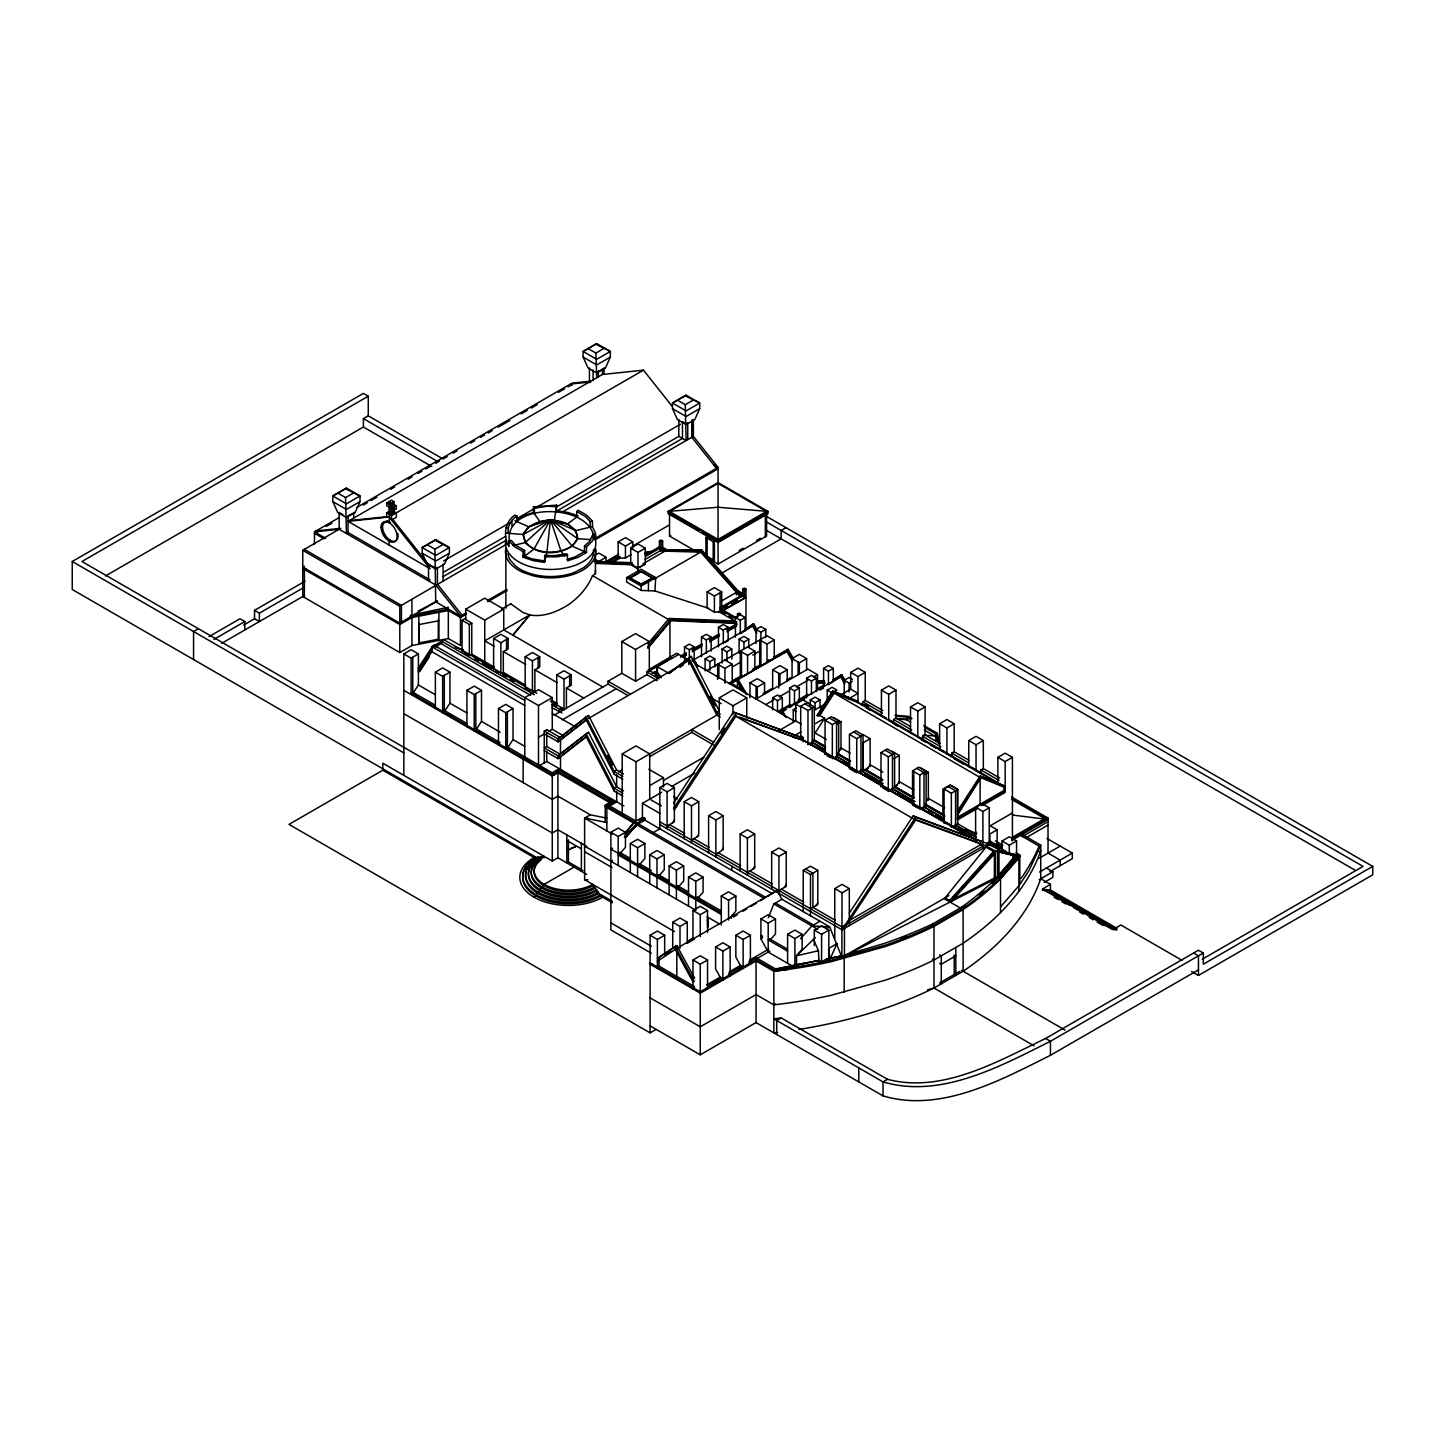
<?xml version="1.0" encoding="UTF-8"?>
<svg xmlns="http://www.w3.org/2000/svg" width="1445" height="1445" viewBox="0 0 1445 1445"><rect width="100%" height="100%" fill="white"/><g stroke="black" fill="none" stroke-linecap="round" stroke-linejoin="round"><path stroke-width="1.5" d="M524.643 556.09L524.643 550.491L515.359 545.036L511.223 540.358L508.893 540.918L508.893 546.517C503.041 536.456 504.72 521.898 514.872 515.07L516.858 515.955L516.858 521.555M505.894 539.924A45.174 26.082 0 0 0 550.599 569.456A45.174 26.082 0 0 0 595.466 540.015L595.466 533.223L592.432 526.63L592.432 521.031L586.562 515.124L578.235 510.302L576.699 511.458L576.699 517.057L567.415 524.029L550.473 519.658L540.123 521.808L528.707 526.811L523.253 534.469C526.143 557.914 568.626 558.222 577.693 538.497C574.857 515.016 532.302 514.691 523.253 534.415L525.203 542.634C537.594 554.627 557.842 554.573 572.184 546.138L577.621 538.66L575.905 530.568L567.415 524.029L550.473 519.658L528.707 526.811L514.872 520.67M510.789 603.847L523.108 612.572L529.809 614.829L512.704 635.312L529.809 614.938C543.176 617.448 556.65 611.957 567.885 605.076A57.457 44.867 -32.2 0 0 592.378 575.959L595.448 573.539L595.466 570.378M700.355 898.88L700.265 900.235L700.265 898.826M508.369 533.331C506.87 526.233 511.367 519.893 516.858 515.955M592.956 534.235L589.415 541.604L584.484 546.011L584.484 551.611L575.02 556.957L566.928 559.36L567.885 560.696L578.108 557.3L586.471 552.496L586.471 546.896L592.378 540.99L595.448 534.415L592.956 534.235L592.956 537.973M798.868 1029.454A352.706 203.637 0 0 0 933.994 988.037L963.111 971.239A352.688 203.637 0 0 0 1040.743 878.777L1040.743 845.162L1039.136 846.102L1019.718 834.885L1022.157 834.415L1040.743 845.162L1029.183 870.233L1019.827 884.448L1019.827 855.025L1016.576 855.025L994.991 879.373A400.265 231.092 0 0 1 961.485 907.261L932.368 924.077A400.084 230.983 0 0 1 884.177 943.459L842.038 955.958L841.893 957.276L829.665 926.841L781.908 899.278L777.085 890.445L675.194 949.293L692.986 981.877L694.593 980.938M637.371 568.535L631.917 565.392L630.706 562.665L630.706 548.179L637.986 543.988L645.265 548.179L645.265 564.309L637.444 568.246M524.643 550.491L523.108 551.647L523.108 557.246L533.313 560.66L544.476 562.394L544.801 555.386L554.103 555.657L566.928 553.742L567.885 560.696M556.307 512.162L556.632 505.118L533.44 506.87L533.44 512.469L540.123 521.808L546.192 521.374M544.476 562.394L546.914 552.171L550.473 519.658L575.905 530.568L592.432 526.63M554.32 520.796L556.632 505.118M707.689 928.142L707.4 919.399M655.271 675.646L656.753 671.564L661.395 677.633M768.307 917.719L773.816 903.956L781.908 899.278M355.127 512.469L360.022 501.578L360.022 495.978L346.421 488.121L332.82 495.978L332.82 501.578L337.715 512.469L346.421 517.491L355.127 512.469L348.046 515.739L348.046 532.537L430.122 579.933L428.515 580.872L428.515 564.056L435.794 568.264L437.401 567.325L437.401 584.141L462.075 615.191M449.395 553.164L444.5 564.056L435.794 569.095L427.088 564.056L422.193 553.164L422.193 547.565L435.794 539.707L449.395 547.565L449.395 553.164L435.794 561.021L422.193 553.164M605.437 367.951L610.35 357.06L610.35 351.46L596.731 343.603L583.13 351.46L583.13 357.06L588.025 367.951L596.731 372.973L605.437 367.951L596.731 372.16M699.705 408.646L694.81 419.538L686.104 424.577L677.398 419.538L672.503 408.646L672.503 403.047L686.104 395.189L699.705 403.047L699.705 408.646L686.104 416.503L672.503 408.646M418.111 668.258L432.181 646.746L441.014 641.652L442.224 642.357L435.993 647.035M593.425 534.596C584.539 502.119 502.336 503.402 509.489 542.778M659.823 824.589L842.038 929.785L915.624 817.256L986.809 843.41L999.001 849.497L999.001 877.061L844.458 955.958L844.458 928.394L915.624 820.056L915.624 817.256L913.204 815.847L849.335 913.059M817.129 715.564L832.898 691.035L834.126 693.148L819.767 715.438L817.129 715.564L832.898 691.035L849.913 698.043M818.34 716.268L834.126 691.74L857.969 701.259M818.556 714.733L824.625 718.237L815.124 732.994L826.287 739.443M926.371 801.451L928.358 798.362L944.633 807.773M957.439 811.223L980.107 776.019L1005.16 786.243L980.107 776.019L980.107 805.443M958.631 810.771L980.107 777.428L1005.16 787.633L856.759 701.945M957.475 813.77L981.318 776.724L957.475 815.179M418.165 670.733L431.748 649.979M418.4 672.196L431.748 651.785L431.748 646.674L434.168 645.283L538.497 705.539L538.497 766.229L546.752 761.461L546.698 751.31M419.61 671.726L429.328 656.897M416.467 695.767L412.746 693.618L418.4 684.966L418.4 653.917L411.121 649.726L403.841 653.917L403.841 775.351M435.378 708.556L435.378 672.142L442.658 667.933L449.937 672.142L449.937 703.173L444.283 711.825L444.283 675.411M466.934 726.763L466.934 690.349L474.213 686.14L481.492 690.349L481.492 721.38L475.82 730.032L475.82 693.618M498.471 744.97L498.471 708.556L505.75 704.347L513.029 708.556L513.029 739.587L507.376 748.239L507.376 711.825M673.587 803.131L733.428 712.06L803.113 738.16L733.428 712.06M721.055 733.663L724.776 728.027M674.183 810.121L735.848 716.268L735.848 713.451L673.569 808.243L676.531 806.545M672.485 822.873L674.381 820.001M696.869 836.962L698.766 834.072L698.766 801.686L691.487 797.477L684.207 801.686L684.207 838.66M723.15 848.161L721.254 851.033L715.871 854.139M752.791 869.24L754.687 866.368M784.346 887.447L786.224 884.575M815.883 905.672L817.78 902.782M1017.551 855.115L1019.827 856.433L1018.454 858.384L997.989 881.486A352.688 203.637 0 0 1 963.111 909.591L933.994 926.408A352.706 203.637 0 0 1 885.297 946.547L831.399 961.629A352.706 203.637 0 0 1 773.87 971.239L756.06 960.961L700.265 993.185L650.106 964.23M1018.888 885.767L1000.518 906.918M1011.5 862.773L1016.576 856.415L1016.576 841.008L1009.296 836.799L1002.017 841.008L1002.017 849.66L1005.666 850.942M915.624 820.056L986.809 846.21L945.156 897.833L951.37 901.427L995.587 852.676M647.757 643.928L669.125 618.46L735.252 620.953M652.038 640.225L654.892 636.83M647.541 646.981L670.697 619.363L736.878 621.874M647.848 647.992L670.697 620.772L736.878 623.283M647.974 647.866L670.733 620.79L669.125 618.46L669.125 619.869M1008.158 866.837L1016.576 856.415L1010.561 854.591M1013.017 855.169L1016.576 856.415L1013.017 858.474L997.772 876.356L997.772 850.184L1016.576 855.025L997.772 850.184M1000.518 878.903L1019.827 856.433M624.15 833.837L634.337 822.024L642.429 817.346L644.867 818.755L644.867 820.146L636.775 824.824L624.276 837.07M625.613 833.332L634.337 822.024M800.548 938.762L811.873 925.92L819.965 921.242M1005.178 870.269L1002.126 873.683M950.087 902.077L995.587 851.286L998.17 849.967L998.17 877.548M1004.943 870.378L999.525 876.158M950.16 900.723L991.433 855.223M625.45 835.842L636.775 823.415L644.867 818.755M625.45 836.962L636.775 824.824L764.188 898.393L765.796 897.453L636.775 822.964M815.305 937.588L796.502 955.795L796.502 966.56M544.259 762.834L544.259 731.08L558.005 739.009L588.548 715.546L616.654 770.059L623.517 774.032M588.548 715.546L586.11 716.955L586.11 719.755L558.005 741.809L544.259 733.879M622.813 779.234L614.215 774.267L614.215 771.467L586.11 716.955L558.005 739.009L558.005 741.809L586.796 719.736M623.554 790.848L616.654 786.875L588.548 732.362L558.005 755.825L544.259 747.878L546.752 746.523L546.698 732.47M588.548 732.362L586.11 733.771L586.11 736.571L558.005 758.625L544.259 750.678M622.813 796.032L614.215 791.083L614.215 788.266L586.11 733.771L558.005 755.825L558.005 758.625L586.796 736.535M669.414 672.937L691.162 656.373L719.267 710.886L716.846 712.277L716.846 715.094L635.963 761.804L635.963 821.085L606.846 804.287L606.846 805.678M670.083 672.918L691.162 656.373M679.945 667.464L683.467 664.718M523.108 557.246L533.964 549.1L550.473 519.658L577.621 538.66L590.77 539.671M345.572 488.753L360.022 495.978L346.421 503.835L332.82 495.978L346.421 488.121M595.882 344.235L610.35 351.46L596.731 359.317L583.13 351.46L596.731 343.603M434.945 540.34L449.395 547.565L435.794 555.422L422.193 547.565L435.794 539.707M685.255 395.822L699.705 403.047L686.104 410.904L672.503 403.047L686.104 395.189M390.295 540.285L389.084 541.189L389.084 545.036M745.15 630.959L745.15 617.503L740.292 620.302L740.292 633.759L752.43 625.902L756.674 633.271M780.444 711.662L781.546 710.886L784.834 716.594M833.295 680.378L840.575 675.411L840.575 676.802L828.455 684.641L828.455 671.202L833.295 668.403L833.295 681.01M745.15 629.478L753.64 623.807L756.999 629.623M745.295 629.496L753.64 623.807L755.861 629.063M675.194 949.293L675.194 946.493L657.385 958.523L676.802 945.554L694.593 978.139L692.986 979.078L675.194 946.493L676.802 945.554M767.421 896.514L777.085 890.445M733.41 917.087L737.257 914.757M743.019 911.253L746.866 908.905M750.714 906.575L756.494 903.071M760.341 900.723L764.188 898.393M648.949 670.877L671.148 657.89L669.938 657.186L648.046 670.101M314.468 544.024L314.468 531.85L339.141 529.285L435.794 585.081L460.467 616.13L460.467 645.554L448.329 638.545L411.933 645.554L399.795 652.544L302.746 596.514L302.746 550.292L399.795 606.322L507.231 543.826M649.04 670.95L671.148 657.89M656.12 671.925L656.897 677.795M538.624 858.763L72.25 589.506L72.25 561.491L363.399 393.401L368.258 396.201L368.258 415.817L442.477 458.661M368.258 396.201L81.95 561.491L552.261 833.024L557.914 829.755L586.706 846.373M105.413 575.977L363.399 427.016L363.399 418.616L368.258 415.817M337.913 493.178L345.572 497.586L353.23 493.178M588.241 348.66L595.882 353.068L603.54 348.66M360.022 501.578L346.421 509.435L332.82 501.578M610.35 357.06L596.731 364.917L583.13 357.06M339.394 517.455L314.468 531.85L325.703 538.317M356.861 507.376L572.076 383.124L590.012 381.263M326.191 526.486L332.061 523.09M363.255 505.082L367.229 502.788M371.076 500.566L376.928 497.188M390.584 489.313L394.593 487.001M408.14 479.162L412.042 476.904M418.038 473.454L421.94 471.196M425.715 469.029L429.761 466.681M435.631 463.303L439.533 461.045M443.272 458.878L447.173 456.638M453.206 453.152L457.126 450.894M470.6 443.109L474.701 440.743M480.571 437.347L484.472 435.089M488.157 432.976L492.059 430.718M498.146 427.196L509.886 420.441M521.338 413.812L527.19 410.434M531.381 408.032L537.233 404.636M558.402 392.408L564.598 388.849M568.174 386.772L572.076 384.533M348.046 521.338L389.084 517.021L430.122 568.734L348.046 521.338L602.42 374.472L643.458 370.155L672.196 406.352M302.746 550.292L340.767 528.346L316.094 530.911L317.719 531.85L316.094 534.18M386.664 503.005L391.505 500.205L393.943 501.614L393.943 504.413L396.363 505.804L396.363 508.622L393.943 510.013L386.664 505.804L386.664 503.005L393.943 507.213L396.363 505.804M393.943 507.213L393.943 512.812L391.505 514.221L389.084 512.812L389.084 501.614L391.505 503.005L393.943 501.614M391.505 505.804L393.943 504.413M348.046 532.537L346.421 533.476L345.572 497.586M393.654 507.05L396.075 505.642M391.505 508.622L392.733 507.917L392.733 513.517L393.943 514.221M349.257 520.634L387.874 516.569L386.664 517.274L386.664 512.812L389.084 511.422M393.654 509.85L396.363 508.622M389.084 512.812L390.295 512.108M386.664 512.812L391.505 515.612L643.458 370.155M304.371 566.169L302.746 567.108L399.795 623.138L437.401 600.957L418.129 611.09M198.417 628.738L193.558 631.537L193.558 659.552M304.371 567.56L302.746 568.499L399.795 624.529L411.933 617.521L448.329 610.531M381.787 524.264L387.603 520.904M305.979 568.499L304.371 569.438L304.371 597.453M209.037 636.613L239.978 618.749L244.837 621.549L244.837 629.948M243.627 625.053L254.537 618.749L254.537 610.35L305.112 581.143M213.896 639.413L244.837 621.549M254.537 610.35L259.396 613.15L304.136 587.32M221.609 643.368L304.136 595.719M427.286 544.765L434.945 549.19L442.603 544.765M677.597 400.247L685.255 404.672L692.914 400.247M443.561 560.967L509.67 522.801M517.455 518.321L680.451 424.216M443.561 572.184L505.786 536.258M556.343 507.069L678.825 436.354L686.104 440.562L685.255 404.672M443.326 576.519L505.533 540.611M556.09 511.422L682.473 438.449L682.473 421.651L686.104 423.746L687.73 422.807L687.73 439.623M561.671 512.397L693.383 436.354L693.383 419.538L691.794 420.477L691.794 437.275L716.449 468.324M415.004 614.288L448.329 607.261M494.154 667.066L471.774 654.152L471.774 623.102L465.723 619.598L465.723 609.158L484.743 598.176L503.745 609.158L503.745 629.875L602.818 687.061M465.958 612.951L460.467 616.13L435.722 601.842L434.945 549.19M487.326 600.614L506.743 589.415M594.112 538.967L718.057 467.403L693.383 436.354M466.32 614.143L460.467 617.521L446.704 609.591L446.704 608.182M487.778 601.752L507.303 590.481M595.105 539.798L718.057 468.812M462.075 651.334L462.075 620.302L465.723 618.207M403.841 653.917L411.121 658.125L418.4 653.917M462.075 620.302L469.354 624.511L471.774 623.102M530.496 695.28L441.447 643.874L441.447 641.074L443.886 639.683L536.799 693.311M442.224 642.357L434.168 646.999L434.168 645.283M501.487 609.212L510.844 603.811M595.123 555.187L598.754 553.092L606.033 557.3L606.033 563.207M618.171 557.3L618.171 541.875L625.45 537.684L632.729 541.875L632.729 548.468M465.723 609.158L484.743 620.14L503.745 609.158M606.033 557.3L598.754 561.491L595.123 559.396M618.171 541.875L625.45 546.084L632.729 541.875M604.859 562.177L618.677 554.194M632.169 546.409L669.27 524.987M606.521 562.611L618.171 555.891L619.779 556.831L619.779 558.222L612.012 562.701M610.079 562.43L619.779 556.831M619.779 558.222L625.45 557.933L631.104 554.663M630.706 548.179L637.986 552.387L645.265 548.179M630.706 564.074L637.986 568.011L645.265 563.803L643.097 563.749L666.145 550.437L659.408 546.553L659.408 540.954L661.033 540.015L662.659 540.954L662.659 546.553L645.662 556.361M698.639 530.441L669.523 513.643L669.523 536.041L670.733 535.354M493.612 669.559L493.612 638.509L500.891 634.319L508.17 638.509L508.17 648.787L503.33 651.587L503.33 672.358L525.727 685.291M659.408 540.954L661.033 541.875L662.659 540.954M464.802 652.923L469.354 655.542L471.774 654.152M646.114 554.465L659.624 546.68L659.624 548.305M740.237 596.713L700.662 552.153L659.823 550.997L659.823 550.003L701.873 550.057L742.712 596.044L742.712 589.036L744.338 588.115L745.963 589.036L745.963 629.207M435.378 672.142L442.658 676.332L449.937 672.142M493.612 638.509L500.891 642.718L508.17 638.509M645.265 559.396L661.033 550.292L670.606 550.563M654.946 590.951L655.723 577.639L652.291 577.639L641.165 571.208L630.038 577.639L626.606 577.639L626.606 582.028L641.165 590.427L654.946 590.951L708.791 608.345M630.038 578.108L641.165 571.678L652.291 578.108L641.165 584.051L630.038 578.108L641.165 584.521L652.291 578.108M705.919 537.45L713.198 541.658L714.408 540.954L714.408 560.57L707.129 556.361L705.919 557.066L705.919 537.45L707.129 536.745L710.777 538.859M766.572 511.44L718.057 539.455L669.523 511.44L718.057 483.407L766.572 511.44L766.572 536.041L718.057 564.056L713.198 561.256L713.198 541.658M641.165 586.038L655.723 577.639L641.165 569.222L626.606 577.639L641.165 586.038L641.165 590.427M719.953 540.556L763.466 515.432M766.572 513.643L765.362 514.33L765.362 536.745M654.242 578.957L701.873 551.448L701.873 550.057L659.823 550.003M530.622 690.909L525.167 687.766L525.167 656.734L532.446 652.526L539.726 656.734L539.726 666.994L534.867 669.794L534.867 690.565L532.446 691.956L532.446 660.925L539.726 656.734M503.33 672.358L500.891 673.749L500.891 642.718M442.658 711.355L444.283 710.416L466.681 723.349M466.934 690.349L474.213 694.557L481.492 690.349M713.198 561.256L714.408 560.57M739.19 550.473L743.019 548.251M756.476 540.484L760.305 538.262M785.99 527.642L781.131 530.441L781.131 538.859L721.326 573.376M534.054 857.535A48.606 28.069 0 0 0 534.054 897.219L536.077 894.654A45.752 26.407 0 0 1 536.077 857.3L536.077 858.709L382.817 770.221L289 824.391L650.106 1032.868L655.904 1029.526M552.965 703.823L556.704 705.973L556.704 674.941L563.983 670.733L571.263 674.941L571.263 685.201L566.404 688.001L566.404 708.772M724.957 614.035L721.091 611.813L714.408 612.174L707.129 607.984L707.129 591.854L714.408 587.645L721.687 591.854L721.687 608.652L720.08 609.591L735.523 618.514M657.186 680.649L646.872 674.689L635.565 681.227L621.802 673.298L621.802 641.58L635.565 633.632L649.311 641.58L649.311 670.498L661.34 677.434M474.213 729.562L475.82 728.641L500.096 742.64M498.471 708.556L505.75 712.764L513.029 708.556M556.704 674.941L563.983 679.132L571.263 674.941M707.129 591.854L714.408 596.044L721.687 591.854M538.497 705.539L552.261 697.61L552.261 729.328L564.236 736.246M621.802 641.58L635.565 649.509L649.311 641.58M720.82 601.391L738.63 591.113L743.723 594.058L720.08 607.731L721.687 608.652M742.712 589.036L744.338 589.975L745.963 589.036M723.963 608.273L727.865 606.033M731.513 603.92L737.618 600.397M722.97 610.025L744.338 598.374L744.338 589.975M723.584 610.368L745.963 597.453L744.338 596.514M551.791 704.781L559.54 709.242L561.961 707.851L561.961 710.651M554.067 715.203L608.056 684.027L608.056 681.227L621.802 673.298M505.75 747.787L507.376 746.848L553.868 773.689L553.868 775.098M737.456 614.017L739.081 613.095L740.707 614.017L739.081 614.956L737.456 614.017L737.456 617.756M684.496 660.004L684.496 646.927L689.337 644.127L694.196 646.927L694.196 659.534M701.475 656.734L701.475 637.119L706.334 634.319L711.175 637.119L711.175 651.117M718.454 646.927L718.454 627.311L723.313 624.511L728.154 627.311L728.154 640.749L724.92 642.628M735.433 637.119L735.433 617.503L740.292 614.703L745.15 617.503M592.468 575.616L669.938 620.32L669.938 657.186L676.802 653.23L688.091 659.751M562.286 719.827L616.166 688.723M544.259 731.08L546.752 729.707M646.872 674.689L646.872 671.889L649.311 670.498M678.825 654.386L657.403 666.759L657.403 677.777M684.496 646.927L689.337 649.726L694.196 646.927M701.475 637.119L706.334 639.918L711.175 637.119M718.454 627.311L723.313 630.11L728.154 627.311M538.497 737.257L544.313 733.915M548.576 731.441L552.261 729.328M680.649 656.174L686.411 652.833M692.173 649.509L701.782 643.964M709.459 639.539L719.068 633.994M726.745 629.55L736.354 624.005M680.505 657.186L686.357 653.808M692.227 650.413L701.981 644.777M709.784 640.279L719.556 634.644M727.359 630.128L737.167 624.475M682.672 657.331L686.519 655.109M692.281 651.785L701.873 646.24M709.567 641.815L719.158 636.27M726.853 631.826L736.444 626.281M588.603 718.382L688.741 660.582L716.846 715.094L720.278 717.063M692.173 660.69L693.383 658.595L698.025 666.615M524.752 756.891L523.144 757.812L523.144 782.594M693.365 660.004L753.64 625.215M705.106 670.841L705.106 658.83L709.965 656.03L714.823 658.83L714.823 666.922M722.103 663.038L722.103 649.022L726.943 646.222L731.802 649.022L731.802 659.137M739.081 653.23L739.081 639.214L743.94 636.414L748.781 639.214L748.781 647.306M756.06 643.422L756.06 629.406L760.919 626.606L765.778 629.406L765.778 637.498M705.106 658.83L709.965 661.629L714.823 658.83M722.103 649.022L726.943 651.821L731.802 649.022M739.081 639.214L743.94 642.013L748.781 639.214M756.06 629.406L760.919 632.206L765.778 629.406M706.731 670.498L758.499 640.623M752.773 669.125L759.709 665.134L759.709 639.918L766.988 635.71L774.267 639.918L774.267 658.288L732.2 682.564L732.2 664.194L724.92 660.004M717.641 679.403L717.641 664.194L724.92 668.403L732.2 664.194M732.615 680.776L740.292 676.332L740.292 651.117L747.571 655.326L754.85 651.117L754.85 669.487M759.709 639.918L766.988 644.127L774.267 639.918M716.431 676.097L717.641 675.411M732.615 666.759L740.292 662.334M752.773 655.127L759.709 651.117M608.508 800.096L614.125 803.348L614.125 801.939L557.914 769.499L552.261 772.768L552.261 774.159M435.144 705.142L412.746 692.209L411.121 693.148L552.261 774.628L557.914 771.359L557.914 857.77L586.706 874.388M792.492 661.087L786.803 651.352L768.198 661.629L769.011 659.769M743.669 690.421L742.459 691.125L736.246 679.132L737.456 678.446L746.939 694.63M731.26 683.268L730.05 683.973L737.456 679.836L745.783 694.034M736.246 680.541L788.013 650.665L788.013 649.257L773.599 657.24M736.246 687.549L737.456 686.845L737.456 678.446L728.822 683.25L730.032 682.546L744.897 691.125L743.687 691.83L736.246 679.132M617.051 811.584L622.217 814.546L622.217 753.875L635.963 745.927L649.708 753.875L649.708 799.139L661.304 805.84M719.267 729.562L719.267 697.845L733.012 689.897L746.758 697.845L746.758 718.075M749.991 697.736L749.991 682.871L757.27 678.68L764.549 682.871L764.549 694.088M763.032 693.708L772.641 688.163L772.641 669.794L779.921 665.603L787.2 669.794L787.2 681.01M786.857 679.963L792.059 676.964L792.059 658.595L799.338 654.386L806.617 658.595L806.617 669.794M584.412 786.658L588.603 785.628M749.991 682.871L757.27 687.079L764.549 682.871M772.641 669.794L779.921 674.002L787.2 669.794M792.059 658.595L799.338 662.803L806.617 658.595M616.654 770.059L614.215 771.467L622.813 776.417M618.55 771.829L622.217 769.715M719.267 697.845L733.012 705.774L746.758 697.845M649.437 756.801L691.776 732.362L713.758 745.06M756.06 698.983L807.827 669.107L817.527 674.707L817.527 688.705L824.318 684.785M772.641 709.965L772.641 697.809L777.5 695.009L782.341 697.809L782.341 711.825M789.62 688.019L794.479 690.818L794.479 704.257L789.62 707.616L789.62 688.019L794.479 685.201L799.338 688.019L799.338 701.457M806.617 697.809L806.617 678.211L811.458 675.411L816.317 678.211L816.317 691.649M823.596 686.61L823.596 668.403L828.455 665.603L833.295 668.403M765.778 704.582L773.436 700.157M779.198 696.833L788.771 691.306M796.448 686.881L807.954 680.234M813.698 676.91L817.527 674.707M772.641 697.809L777.5 700.626L782.341 697.809M794.479 690.818L799.338 688.019M806.617 678.211L811.458 681.01L816.317 678.211M605.22 822.187L605.22 805.208L610.892 801.939M674.418 931.573L584.611 879.716L584.611 818.087L590.264 814.817L606.774 818.105M614.125 801.939L606.846 806.147L606.846 830.911M608.941 806.328L616.708 801.849L616.654 791.697M649.708 785.592L663.454 777.663L663.454 787.001M777.898 711.59L790.307 704.419M798.092 699.94L807.809 694.322M832.699 679.963L841.803 674.707L845.162 680.523M779.108 712.295L841.803 676.097L841.803 674.707M663.454 780.463L703.878 757.126M780.336 712.999L781.546 712.295L781.546 709.495L786.17 717.515M782.702 711.626L786.17 709.621M779.018 730.556L795.707 720.929L795.707 704.112L804.883 698.82M820.128 690.006L823.596 688.019M840.954 694.81L850.69 689.175L850.69 672.377L857.969 668.168L865.248 672.377L865.248 700.391L882.841 710.543M782.756 712.999L781.546 713.685L780.336 710.199L782.756 714.39L783.967 713.685L779.108 710.886M793.269 721.723L793.269 709.73L796.502 707.851M810.248 705.919L810.248 699.922L815.106 697.122L819.965 699.922L819.965 708.014M827.244 690.114L832.085 687.314L836.944 690.114L832.085 692.914L827.244 690.114L827.244 702.125M844.223 694.322L844.223 680.306L849.082 677.506L852.315 679.367M653.357 832.537L659.823 828.798L659.823 787.597L667.102 783.407L674.381 787.597L674.381 821.79L667.102 825.998M800.693 736.769L800.693 706.28L807.014 702.631L814.294 706.822L814.294 741.014L825.691 747.589M850.69 672.377L857.969 676.567L865.248 672.377M810.248 699.922L815.106 702.722L819.965 699.922M844.223 680.306L849.082 683.106L852.315 681.245M642.429 818.755L642.429 803.348L661.738 792.203M671.51 786.568L694.774 773.129M659.823 787.597L667.102 791.806L674.381 787.597M800.693 706.28L807.972 710.488L814.294 706.822M570.865 848.432L575.706 846.571L567.614 850.292M382.817 770.221L382.817 763.213L552.261 861.039L557.914 857.77M814.384 710.145L827.786 702.396M651.316 953.248L610.892 929.912L610.892 832.302L618.171 828.093L625.45 832.302L625.45 847.348L619.779 853.778L619.779 852.369L618.171 853.309M848.685 697.339L847.258 698.17L848.468 698.874L857.969 693.383L850.69 689.175M639.394 820.507L644.56 817.527M581.161 869.33L568.427 861.979L566.819 862.9L566.819 834.885M610.892 832.302L618.171 836.492L625.45 832.302M793.395 736.264L801.198 731.766M814.854 723.873L824.625 718.237M825.059 754.543L825.059 720.351L831.399 716.702L838.678 720.91L838.678 755.085L850.075 761.678M574.098 867.108L544.169 884.376L536.077 894.654A45.752 26.407 0 0 0 600.777 894.654L600.777 896.063L612.319 902.728M981.318 778.132L832.898 692.444L862.828 704.582L886.273 718.129L881.432 716.196L881.432 690.114L888.711 685.905L895.99 690.114L895.99 718.129L910.531 726.528M861.617 705.286L862.828 704.582L862.828 701.782L865.248 700.391M612.499 848.179L610.892 849.1L721.29 912.843M684.207 801.686L691.487 805.876L698.766 801.686M825.059 720.351L832.338 724.559L838.678 720.91M809.615 743.723L804.757 740.906L735.848 716.268L913.204 818.665M582.985 870.378L581.378 871.317L581.378 843.302M630.309 872.473L630.309 843.501L637.588 839.292L644.867 843.501L644.867 858.565L639.196 864.977L639.196 863.586L637.588 864.507M837.359 723.963L841.008 721.85L841.008 749.865M881.432 690.114L888.711 694.322L895.99 690.114M867.668 707.382L866.458 708.086L870.179 710.236M814.294 741.014L807.972 744.663L807.972 710.488M610.892 861.274L612.499 860.335M630.309 843.501L637.588 847.709L644.867 843.501M708.592 852.749L708.592 815.757L715.871 811.548L723.15 815.757L723.15 849.949M856.722 772.822L849.443 768.614L849.443 734.439L855.783 730.773L863.062 734.981L863.062 769.155L882.335 780.282M649.708 883.69L649.708 854.717L656.987 850.509L664.266 854.717L664.266 869.764L658.613 876.194L658.613 874.785L656.987 875.724M913.782 734.295L910.531 733.012L910.531 706.93L917.81 702.722L925.089 706.93L925.089 734.945L939.647 743.344M708.592 815.757L715.871 819.965L723.15 815.757M849.443 734.439L856.722 738.63L863.062 734.981M892.342 723.024L893.552 722.337L893.552 719.538L895.99 718.129M649.708 854.717L656.987 858.908L664.266 854.717M691.487 840.069L698.766 835.86M838.678 755.085L832.338 758.733L832.338 724.559M870.125 766.681L870.125 738.666L862.846 742.874L862.846 768.722M910.531 706.93L917.81 711.121L925.089 706.93M898.14 719.231L908.11 719.086M649.708 871.516L651.334 870.576L639.196 863.586M669.125 894.888L669.125 865.916L676.404 861.708L683.684 865.916L683.684 880.98L678.012 887.393L678.012 886.002L676.404 886.923M669.125 865.916L676.404 870.125L683.684 865.916M740.129 870.956L740.129 833.964L747.408 829.773L754.687 833.964L754.687 868.156L747.408 872.346M880.998 785.032L882.642 785.881L880.998 786.821L880.998 752.646L887.32 748.98L894.599 753.188L894.599 787.38L913.258 798.146M944.506 751.743L939.647 749.81L939.647 723.728L946.927 719.538L954.206 723.728L954.206 751.743L968.764 760.16M857.68 772.28L863.062 769.155M862.846 770.889L868.138 767.819M925.089 741.935L921.458 739.84L922.669 739.136L922.669 736.336L925.089 734.945M740.129 833.964L747.408 838.172L754.687 833.964M880.998 752.646L888.278 756.837L894.599 753.188M688.524 906.105L688.524 877.115L695.804 872.924L703.083 877.115L703.083 892.179L697.429 898.609L697.429 897.201L695.804 898.14M893.769 758.625L899.242 755.482L899.242 783.497M939.647 723.728L946.927 727.937L954.206 723.728M923.662 725.354L937.263 733.283L937.263 736.083L923.229 735.144M688.524 877.115L695.804 881.324L703.083 877.115M771.666 889.163L771.666 852.171L778.945 847.98L786.224 852.171L786.224 886.363L778.945 890.572M917.99 808.188L912.536 805.046L912.536 770.853L918.857 767.205L926.137 771.395L926.137 805.587L944.813 816.353M973.623 768.559L968.764 766.627L968.764 740.544L976.043 736.336L983.322 740.544L983.322 768.559L999.705 778.006M897.255 784.635L894.383 786.297L914.396 797.857M950.575 756.656L951.785 755.952L951.785 753.152L954.206 751.743M882.805 787.886L888.278 791.029L894.599 787.38M771.666 852.171L778.945 856.379L786.224 852.171M912.536 770.853L919.815 775.062L926.137 771.395M924.71 774.375L928.358 772.28L928.358 800.295M968.764 740.544L976.043 744.753L983.322 740.544M650.106 1032.868L650.106 935.258L657.385 931.05L664.664 935.258L664.664 954.946M672.72 947.649L672.72 922.199L679.999 918.009L687.278 922.199L687.278 941.887M687.423 941.291L692.986 938.076L692.986 910.513L700.265 906.304L707.544 910.513L707.544 932.386M721.29 924.999L721.29 896.026L728.569 891.836L735.848 896.026L735.848 911.091L730.177 917.503L731.477 918.261M650.106 935.258L657.385 939.449L664.664 935.258M672.72 922.199L679.999 926.408L687.278 922.199M692.986 910.513L700.265 914.703L707.544 910.513M721.29 896.026L728.569 900.235L735.848 896.026M945.987 822.277L912.536 804.142M997.881 783.425L997.881 757.361L1005.16 753.152L1012.439 757.361L1012.439 840.954M803.221 911.578L803.221 870.396L810.5 866.187L817.78 870.396L817.78 904.57L810.5 908.779M944.073 823.253L944.073 789.06L950.413 785.412L957.692 789.602L957.692 823.794L976.35 834.578M979.692 773.454L980.902 772.768L980.902 769.968L983.322 768.559M665.061 954.206L670.805 950.882M687.17 943.296L694.593 939.015L692.986 938.076M926.137 805.587L919.815 809.236L919.815 775.062M659.01 960.401L657.385 961.322L676.802 948.353L676.802 976.368M997.881 757.361L1005.16 761.551L1012.439 757.361M803.221 870.396L810.5 874.586L817.78 870.396M944.073 789.06L951.352 793.269L957.692 789.602M657.385 967.03L659.01 966.091L694.593 986.646L692.986 987.585M792.095 965.892L768.198 952.092L760.919 938.762L760.919 918.912L768.198 914.703L775.477 918.912L775.477 933.976L769.806 940.388L769.806 938.997L768.198 939.918L787.597 951.135M692.986 988.976L692.986 960.004L700.265 955.795L707.544 960.004L707.544 988.976M707.833 985.544L721.254 977.795L721.254 979.204L715.582 968.818L715.582 946.945L722.861 942.754L730.14 946.945L730.14 975.935M730.14 974.526L728.515 973.587L741.502 966.091L741.502 967.5L735.848 957.132L735.848 935.258L743.127 931.05L750.407 935.258L750.407 964.23M760.919 918.912L768.198 923.12L775.477 918.912M945.012 822.711L944.073 821.464M692.986 960.004L700.265 964.212L707.544 960.004M715.582 946.945L722.861 951.153L730.14 946.945M735.848 935.258L743.127 939.449L750.407 935.258M958.089 816.949L1003.95 790.469L1005.16 791.174L980.36 805.497M834.758 938.6L834.758 888.603L842.038 884.394L849.317 888.603L849.317 925.595M975.61 840.575L975.61 807.267L981.95 803.619L989.229 807.827L989.229 844.801L842.038 929.785M957.475 818.701L978.265 806.509M976.549 808.893L957.475 819.911L957.475 789.096L950.196 784.888L942.917 789.096L942.917 814.962M982.275 805.587L1005.16 792.366L1005.16 761.551M957.692 823.794L951.352 827.443L951.352 793.269M760.919 938.762L762.527 937.823L761.226 935.439L762.527 936.197M1198.465 969.83L1050.461 1055.284C1000.084 1080.481 940.532 1112.957 883.039 1095.906L756.06 1022.59L756.06 959.552L773.852 969.83L818.936 960.383L821.573 961.9L826.919 958.812L841.875 955.868L841.875 957.276L842.038 892.811L849.317 888.603M975.61 807.267L982.889 811.476L989.229 807.827M787.597 963.291L787.597 934.319L794.876 930.11L802.156 934.319L802.156 949.383L796.502 955.795L818.448 950.738L814.294 941.128M706.713 984.894L720.134 977.145L722.861 978.735M729.255 971.871L740.382 965.459L743.127 967.03M749.612 960.13L768.704 949.112M819.044 961.828L819.044 960.437L775.477 968.891L756.06 957.692L748.781 961.9L750.407 962.822M711.662 984.731L717.731 981.227M739.081 968.891L742.965 966.651M769.806 951.153L756.06 959.101L756.06 957.692M976.043 832.085L975.249 832.555L976.856 833.494L965.693 829.574M757.686 958.631L700.265 991.776L650.106 962.822M787.597 934.319L794.876 938.528L802.156 934.319M989.807 826.016L1012.439 812.939M814.294 945.626L814.294 930.11L821.573 925.92L828.852 930.11L828.852 959.101M989.879 842.652L997.158 845.217L997.158 829.809L989.879 834L989.879 842.652L1007.472 852.803M826.432 928.72L829.665 926.841L811.873 925.92M814.294 930.11L821.573 934.319L828.852 930.11M848.829 920.772L980.469 844.765L982.889 846.174L849.317 923.283M847.42 923.879L842.038 926.986L659.823 821.79M986.809 843.41L989.229 842.001M775.477 970.299L773.852 971.239L788.5 969.36M1012.349 837.287L1046.812 817.382L1046.812 818.773M1011.644 839.093L1048.022 818.087L1048.022 853.092L1060.16 860.1L1060.16 865.699M1014.39 837.974L1017.948 835.914M1011.644 840.484L1048.022 819.478L1012.385 798.904M793.576 965.35L794.876 966.091L797.514 964.574L797.423 966.037M1023.999 835.571L1048.022 821.699M1002.017 841.008L1009.296 845.217L1016.576 841.008M1025.842 837.883L1048.022 825.077M844.458 955.958L948.932 895.647M650.106 997.845L700.265 1026.799L756.06 994.575L773.852 1004.853L775.477 1003.914M1039.136 851.701L1040.743 850.762C1032.182 875.399 1016.557 897.02 997.989 915.1A352.688 203.637 0 0 1 963.111 943.224L933.994 960.022A352.706 203.637 0 0 1 885.297 980.162L831.399 995.244A352.706 203.637 0 0 1 773.852 1004.853M1038.792 858.438L1060.16 846.102M650.106 1025.86L700.265 1054.814L756.06 1022.59M1191.529 971.437L1198.465 975.429L1372.75 874.803L1372.75 866.404L1203.306 964.23L1203.306 953.032L1198.465 950.214L1045.602 1038.467C997.538 1061.515 942.248 1093.684 887.519 1079.325L781.185 1017.93L776.706 1020.513L776.706 1034.512M1039.479 872.039L1072.298 853.092L1072.298 858.709L1049.847 871.66M1039.136 879.716L1052.881 871.768L1052.881 877.386L1044.211 882.389M1050.461 889.994L1050.461 884.376L1042.369 889.054L1112.722 929.677L1120.814 924.999L1182.136 960.401M1042.369 890.463L1044.392 889.289L1114.745 929.912M1116.768 930.147L1046.415 889.524L1044.392 890.68L1044.392 889.289M1116.841 929.243L1048.438 889.759L1046.415 890.915L1046.415 889.524M955.831 955.831L941.273 964.23L939.647 963.291M959.679 971.347L939.647 982.907L941.273 983.846L941.273 955.831L939.647 954.892M887.519 1079.325L883.039 1081.89L773.852 1018.87L781.185 1017.93M1203.306 953.032L1050.461 1041.267C1000.084 1066.464 940.532 1098.959 883.039 1081.89L883.039 1095.906M1202.33 959.191L1363.05 866.404L765.615 521.482M516.551 519.712L523.216 515.865L533.44 512.469M773.129 658.866L769.408 660.925L768.198 660.22M776.85 656.825L780.571 654.766M759.709 665.134L760.919 665.838L766.988 662.478L766.988 644.127M740.292 676.332L741.502 677.037L747.571 673.695L747.571 655.326M750.298 671.997L753.333 670.317M986.809 846.21L995.587 851.286L995.587 878.849L994.377 878.145L948.859 901.373L994.377 850.581L994.377 851.972L986.809 847.601M652.381 672.955L656.59 671.455M652.508 673.027L656.753 671.564M399.326 622.849L401.421 622.199L401.421 605.383L304.371 549.353M533.44 506.87L534.397 508.207L547.221 506.292L556.307 506.563M927.509 989.861L933.994 988.037L1034.132 1045.855M839.689 956.409L841.875 955.868L844.205 957.204L844.205 992.227M576.699 511.458L585.966 516.913L590.12 521.591L592.432 521.031M513.228 545.487L525.203 542.634L550.473 519.658L572.184 546.138L586.471 552.496M807.665 962.587L795.996 964.881M842.038 955.958L826.684 958.938L826.684 960.347M438.919 620.736L419.393 624.493L418.743 623.373L419.393 644.109L418.743 614.974M418.743 642.989L438.287 639.232L438.919 640.352L438.919 612.337M567.885 555.097L556.488 556.849L544.476 556.795M777.518 1032.398L773.852 1032.868L773.852 969.83A352.706 203.637 0 0 0 831.399 960.221L885.297 945.138A352.706 203.637 0 0 0 933.994 924.999L963.111 908.201A352.688 203.637 0 0 0 997.989 880.077L1019.827 855.025L1016.07 852.857M590.644 381.95L570.45 384.063L572.076 385.002M645.789 551.936L652.327 551.466M644.614 552.839L651.352 552.351M644.614 553.959L649.112 553.724M818.069 680.776L824.535 680.776M817.256 681.245L823.74 681.245M818.069 682.166L824.535 682.166M817.256 682.636L823.74 682.636M816.461 683.106L825.077 683.106M612.355 834.09L584.611 818.087L587.844 818.087M584.611 879.716L587.844 879.716M688.47 551.069L699.651 551.394M593.877 561.292L632.224 562.719M595.105 561.979L631.917 563.369M596.297 562.773L619.959 563.658M595.358 563.387L633.434 564.832M678.753 620.664L705.196 621.657M716.232 622.072L736.065 622.813M986.212 844.693L989.229 844.801M894.979 715.293L908.11 716.286L911.994 718.544M895.99 716.268L906.737 717.081L910.639 719.339M505.894 527.533L508.369 527.714M505.894 533.133L523.253 534.469L550.473 519.658L561.021 551.087L564.58 556.054M1012.728 815.07L1048.022 819.478M896.063 718.508L906.737 719.881L910.639 722.139M556.632 510.717L568.029 512.505L578.235 515.919M584.611 818.087L606.846 822.512L605.22 821.573M1008.429 854.085L997.772 851.593L1016.576 856.415L994.991 880.782A400.265 231.092 0 0 1 991.974 883.69M739.768 717.19L801.632 739.912M807.972 743.778L811.873 745.205L811.873 742.405L825.185 750.081M825.059 753.64L828.978 755.085M832.338 757.848L836.258 759.293L836.258 756.476L849.552 764.17M849.443 767.729L853.363 769.155M880.998 785.935L884.9 787.362M888.278 790.144L892.179 791.571L892.179 788.771L914.577 801.704M919.815 808.351L923.716 809.778L923.716 806.978L944.253 818.827M944.073 822.349L947.992 823.794M951.352 826.558L955.271 828.003L955.271 825.185L975.79 837.052M913.204 815.847L982.889 841.965M917.412 820.2L978.373 842.598M522.873 555.44L532.266 558.944L544.801 560.985L544.801 555.386M455.861 647.197L462.852 649.816M455.012 647.125L463.285 650.232L463.285 652.038M551.791 707.58L561.961 712.963M893.552 722.337L888.711 720.405L888.711 694.322M922.669 739.136L917.81 737.203L917.81 711.121M951.785 755.952L946.927 754.019L946.927 727.937M980.902 772.768L976.043 770.817L976.043 744.753M584.484 546.011L586.471 546.896M803.113 740.075L804.757 740.906M832.338 756.963L834 757.794M849.443 766.825L851.087 767.674M858.366 771.865L808.64 743.344M888.278 789.241L889.921 790.072M912.536 803.257L914.179 804.088M919.815 807.448L921.458 808.297M714.263 465.218L718.057 467.403L718.057 564.056M766.572 516.443L1372.75 866.404M765.615 529.881L1355.229 870.305M702.523 532.681L716.106 540.538M669.523 536.041L696.345 551.538M662.045 546.896L667.789 550.22M744.338 595.575L737.618 591.691L741.448 596.008M721.091 609.013L736.535 617.936M735.433 617.503L740.292 620.302M823.596 668.403L828.455 671.202M924.312 727.232L936.035 734.006L938.004 742.73M728.822 616.274L732.669 618.496M718.454 611.452L735.523 621.314M924.312 730.032L936.035 736.805L937.01 741.159M862.828 701.782L882.371 713.071M893.552 719.538L911.759 730.032M922.669 736.336L940.876 746.848M951.785 753.152L968.168 762.599M980.902 769.968L999.091 780.463M864.905 704.383L868.373 706.388M888.097 719.177L913.565 733.897M915.389 734.945L999.001 783.208M894.166 724.089L897.797 726.185M930.562 745.096L936.017 748.239M954.206 758.751L963.309 764.008M994.16 781.817L997.772 783.912M363.399 418.616L437.618 461.461M1011.644 797.062L1048.022 818.087M747.571 646.927L754.85 651.117M1011.536 799.338L1045.602 819.008L1045.602 818.087M363.399 427.016L431.766 466.482M1046.884 838.425L1072.298 853.092M802.986 699.904L810.266 704.112M833.729 717.659L841.008 721.85M862.846 734.457L870.125 738.666M891.962 751.274L899.242 755.482M921.079 768.09L928.358 772.28M804.919 703.841L812.18 708.05L812.18 742.224L825.492 749.901M829.285 717.912L836.565 722.121L836.565 756.295L849.877 763.99M853.67 732.001L860.949 736.191L860.949 770.384L881.486 782.233M885.207 750.208L892.486 754.398L892.486 788.591L914.884 801.523M916.762 768.415L924.041 772.623L924.041 806.798L944.56 818.647M948.299 786.622L955.578 790.83L955.578 827.804L974.237 838.588M795.707 704.112L801.18 707.255M793.269 709.73L796.502 711.59M989.879 825.601L997.158 829.809M795.707 720.929L801.18 724.071M850.112 753.188L841.008 747.932L837.378 753.567L850.13 760.919M882.859 772.1L870.125 764.748L866.494 770.366L882.877 779.83M913.8 789.963L899.242 781.546L895.611 787.182L911.994 796.629M794.894 721.398L694.593 663.49L695.804 662.803L694.593 662.099L696.671 665.693M1046.415 868.048L1052.881 871.768M1193.606 953.032L1198.465 955.831L1198.465 975.429M995.388 840.918L1002.92 845.253M997.158 843.808L1002.36 846.806M990.313 841.261L1002.36 848.215M813.987 739.876L825.149 746.324M837.974 753.73L850.708 761.082M865.266 769.481L881.649 778.945M925.324 804.161L943.513 814.655M813.354 739.695L824.517 746.144M924.728 803.998L944.633 815.486M669.938 657.186L671.961 658.36M969.577 830.929L975.158 834.144M989.229 843.862L999.001 849.497M955.578 825.005L976.116 836.872M800.693 735.866L803.113 737.275L803.113 741.863M883.039 783.497L860.642 770.564L860.642 773.364L856.722 771.919L856.722 738.63M817.147 747.3L826.45 752.664M842.832 762.129L848.287 765.272M864.652 774.737L882.859 785.249M897.417 793.648L911.976 802.047M928.358 811.512L931.989 813.607M935.637 815.702L942.917 819.911M957.8 828.509L971.13 836.203M809.182 743.29L833.097 757.108M834.975 758.173L913.348 803.438M947.541 823.343L952.996 826.504L857.174 771.359M807.972 742.874L800.693 738.684L970.01 837.341M951.623 825.89L974.761 839.256M1040.743 878.777L1050.461 884.376M826.883 755.59L830.532 757.686M792.727 736.643L795.165 738.052M1050.425 889.976L1116.913 928.358M393.943 511.422L396.363 512.812L396.363 517.274L391.505 520.074L391.505 515.612M392.733 512.108L393.943 512.812M1054.29 894.545L1058.21 896.803M1071.883 904.696L1075.803 906.954M1081.655 910.332L1085.574 912.59M1109.019 926.137L1112.939 928.394M1060.088 898.826L1064.008 901.084M1087.453 914.613L1091.372 916.871M1095.274 919.128L1099.175 921.386M655.542 665.693L668.999 673.46M711.554 698.043L721.236 703.625M1056.114 897.453L1060.034 899.711M1065.886 903.107L1069.806 905.365M1073.707 907.623L1077.609 909.88M1101.072 923.409L1104.973 925.667M1054.091 897.219L1058.011 899.476M1061.912 901.734L1065.814 903.992M1079.505 911.903L1083.407 914.143M1089.277 917.539L1093.179 919.797M1097.098 922.054L1102.95 925.432M646.872 671.889L658.92 678.843M720.278 714.263L716.846 712.277L688.741 657.782L688.741 664.574M999.001 875.67L1001.114 878.289M998.17 876.14L1000.518 877.494L1000.518 912.517M342.79 514.564L339.141 512.469L339.141 529.285M608.056 681.227L630.056 693.925M713.758 742.26L691.776 729.562L691.776 732.362M608.056 684.027L627.798 695.424M314.468 533.241L323.969 538.732M525.167 656.734L532.446 660.925M943.946 898.537L961.485 908.67A400.265 231.092 0 0 0 965.152 906.015M494.154 646.294L484.743 640.857L529.809 614.938M503.33 651.587L525.727 664.519M534.867 669.794L557.264 682.726M566.404 688.001L583.798 698.043M410.308 615.191L411.933 616.13L448.329 609.122L448.329 638.545M552.261 697.61L538.497 689.662L524.752 697.61L524.752 758.282L529.918 761.262M410.308 616.6L411.933 617.521M551.665 700.265L557.264 703.498M462.075 649.528L463.285 650.232M550.346 701.15L561.961 707.851M474.953 658.775L478.692 660.925M482.413 663.092L491.752 668.475M495.436 670.606L499.085 672.702M502.77 674.833L506.491 676.982M510.23 679.15L513.968 681.299M560.335 708.068L563.983 710.181L563.983 679.132M441.447 641.074L534.361 694.72M933.994 926.408L932.368 924.077L933.994 924.999L933.994 988.037M440.237 642.104L441.447 642.79M552.261 713.451L576.031 727.178M622.217 753.875L635.963 761.804M648.787 769.192L663.454 777.663M431.748 646.674L524.77 700.391M429.761 650.449L524.77 705.503M805.642 868.987L812.921 873.195L812.921 907.37L835.318 920.302M834.758 888.603L842.038 892.811M673.533 796.556L677.398 798.778M546.698 729.671L560.443 737.618M961.485 970.299L1065.091 1030.122M932.368 959.101L933.994 960.022M546.698 746.487L560.443 754.416L560.497 740.436M642.429 803.348L659.823 813.39M622.813 793.233L614.215 788.266L616.654 786.875L616.654 774.863M1045.494 1038.413L1050.461 1041.267L1050.461 1055.284M669.523 824.589L684.731 833.368M693.907 838.678L709.116 847.438M718.291 852.749L740.689 865.681M749.829 870.956L772.226 883.888M781.366 889.163L803.763 902.095M418.4 684.966L435.198 694.666M449.937 703.173L466.735 712.873M481.492 721.38L500.151 732.163M513.029 739.587L524.625 746.288M546.698 761.425L623.933 806.021M643.242 819.225L772.28 893.714M569.149 777.392L572.906 779.541M556.307 770.42L612.499 802.878L612.499 804.287M448.022 713.974L451.743 716.142M477.699 731.116L481.42 733.265M541.947 768.216L547.095 771.178M775.441 903.017L813.481 924.981M605.22 805.208L636.775 823.415M403.841 690.349L552.261 776.037L557.914 772.768L610.892 803.348L605.22 806.617L634.337 823.415M773.816 903.956L817.689 929.279M254.537 618.749L259.396 621.549L259.396 613.15M590.264 814.817L557.914 796.141L552.261 799.392L403.841 713.722M818.936 961.774L818.448 950.738M820.019 962.406L821.573 963.291L821.573 934.319M619.779 852.369L630.183 858.384M658.613 874.785L668.999 880.8M678.012 886.002L688.416 891.998M697.429 897.201L721.019 910.82M769.806 938.997L787.29 949.076M644.398 867.975L649.6 870.992M660.347 877.187L667.265 881.197M699.254 899.657L704.708 902.8M618.171 854.934L721.29 914.468M584.611 846.102L695.804 910.296L695.804 881.324M707.111 916.816L719.52 923.987M566.819 840.484L581.378 848.901M584.611 851.701L611.994 867.506M72.25 561.491L403.841 752.935M542.146 858.005L542.146 856.596L544.169 857.77L544.169 856.361A34.319 19.815 0 0 0 544.169 884.376A34.319 19.815 0 0 0 592.685 884.376L598.754 893.498A42.898 24.764 0 0 1 548.612 897.941A42.898 24.764 0 0 1 526.197 871.678M538.1 858.474L538.1 857.066L540.123 858.24A40.026 23.12 0 0 0 536.673 860.516M596.875 892.414L612.409 901.373M610.892 922.903L651.316 946.24M523.108 551.647L514.781 546.824L508.893 540.918M701.873 551.448L710.814 561.509M713.794 564.869L733.139 586.67M741.502 596.749L700.662 550.762L700.662 552.153M392.733 519.369L429.96 566.295M793.522 658.667L788.013 649.257L786.803 649.961L792.492 659.697M841.803 676.097L844.024 679.963M840.575 675.411L844.819 682.762M840.575 676.802L844.819 684.153M752.43 624.511L756.674 631.862M692.173 659.299L693.781 662.099M710.236 696.165L715.257 705.901M607.641 755.302L612.644 765.091M586.11 719.755L614.215 774.267M586.11 736.571L614.215 791.083M937.263 733.283L939.683 743.922M637.317 567.072L638.329 572.148M595.882 353.068L596.731 377.759M1048.438 889.759L1048.438 891.15M1022.157 834.415L1022.157 836.637M1018.888 857.752L1018.888 891.366M1013.017 853.76L1013.017 858.474M1009.296 845.217L1009.296 853.869M1003.95 785.538L1003.95 790.469M994.377 854.158L994.377 878.145M982.889 811.476L982.889 848.468M980.469 840.575L980.469 842.471M980.469 843.374L980.469 844.765M963.111 971.239L963.111 908.201L961.485 907.261L961.485 908.67M955.831 947.414L955.831 975.429L954.206 974.508L954.206 954.892M936.035 734.006L936.035 741.104M913.8 772.28L913.8 798.146M906.737 717.081L906.737 719.881M888.278 756.837L888.278 791.029M858.782 1067.891L858.782 1081.89M857.969 676.567L857.969 702.649M849.082 683.106L849.082 691.83M815.106 702.722L815.106 709.26M811.458 681.01L811.458 694.449M810.5 874.586L810.5 915.787M799.338 662.803L799.338 674.002M798.128 662.099L798.128 674.707M796.051 964.899L796.051 966.308M794.876 938.528L794.876 966.091M779.921 674.002L779.921 685.219M778.711 673.298L778.711 688.019M778.945 856.379L778.945 893.859M777.5 700.626L777.5 711.121M768.198 923.12L768.198 952.092M760.919 632.206L760.919 638.744M760.919 640.623L760.919 665.838M757.27 687.079L757.27 698.278M756.06 686.375L756.06 699.38M747.408 838.172L747.408 875.164M743.94 642.013L743.94 648.552M743.723 598.031L743.723 595.232L721.091 608.309L721.091 611.109M743.127 939.449L743.127 968.439M741.502 651.821L741.502 677.037M736.408 592.396L736.408 594.888M733.012 705.774L733.012 714.245M731.802 866.151L731.802 870.396M728.569 900.235L728.569 920.086M726.943 651.821L726.943 660.546M724.92 668.403L724.92 683.25M723.313 630.11L723.313 643.567M722.861 951.153L722.861 980.125M720.08 592.775L720.08 612.391M718.869 664.899L718.869 677.904M715.871 819.965L715.871 856.939M714.408 596.044L714.408 612.174M709.965 661.629L709.965 670.354M707.129 536.745L707.129 556.361M706.334 639.918L706.334 653.357M700.265 914.703L700.265 936.577M700.265 964.212L700.265 1054.814M698.639 990.836L698.639 992.245M693.383 658.595L693.383 661.395M692.173 420.242L692.173 437.058M691.487 805.876L691.487 842.868M689.337 649.726L689.337 658.685M679.999 926.408L679.999 948.281M678.825 419.538L678.825 436.354M676.404 870.125L676.404 899.097M667.102 791.806L667.102 828.798M661.033 541.875L661.033 550.292M659.01 957.601L659.01 966.091M657.385 939.449L657.385 968.439M656.987 858.908L656.987 887.88M656.59 666.308L656.753 675.646M651.731 963.761L651.731 965.17M648.444 581.829L648.444 590.716M637.986 552.387L637.986 568.517M637.588 847.709L637.588 876.682M635.565 649.509L635.565 681.227M625.45 546.084L625.45 557.933M618.171 836.492L618.171 865.465M604.01 367.951L604.01 374.255M602.42 368.872L602.42 374.472M598.356 371.221L598.356 376.82M595.448 534.415L595.448 540.033M595.448 573.539L595.466 548.414A45.174 26.082 0 0 1 533.313 575.869L523.108 572.455A45.174 26.082 0 0 1 505.894 548.341L505.858 608.237M593.1 370.046L593.1 380.559M590.12 521.591L590.12 527.19M589.452 367.951L589.452 382.654M569.637 675.863L569.637 686.14M568.427 839.87L568.427 861.979M560.497 757.18L560.497 769.408L557.914 770.889L557.914 769.499M559.54 709.242L559.54 712.042M552.261 774.628L552.261 861.039M540.123 858.24L540.123 856.831A40.026 23.12 0 0 0 540.123 889.524A40.026 23.12 0 0 0 596.731 889.524M538.1 657.656L538.1 667.933M534.397 508.207L534.397 513.806M511.927 520.363L511.927 525.962M506.563 639.449L506.563 649.708M505.75 712.764L505.75 749.178M484.743 620.14L484.743 661.629M474.213 694.557L474.213 730.971M469.354 624.511L469.354 655.542M443.073 564.056L443.073 580.872M442.658 676.332L442.658 712.764M438.287 619.616L438.287 639.232M432.272 646.981L432.272 652.092M412.746 657.186L412.746 693.618M411.933 599.314L411.933 645.554M411.121 658.125L411.121 694.557M399.795 606.322L399.795 652.544M392.733 502.318L392.733 505.118M391.505 503.005L391.505 514.221M390.295 502.318L389.084 522.657L390.295 522.367A10.982 6.34 60 0 0 382.564 527.642A10.982 6.34 60 0 0 391.649 540.936A10.982 6.34 60 0 0 397.79 533.331M353.7 512.469L353.7 518.069M984.081 890.861A400.265 231.092 0 0 1 979.132 895.069M593.425 549.804A42.898 24.764 0 0 1 583.328 567.831L575.02 572.166A42.898 24.764 0 0 1 515.359 565.844L510.266 560.082A42.898 24.764 0 0 1 507.917 553.778M906.828 936.45A400.265 231.092 0 0 1 900.723 938.835M707.4 918.009A36.902 21.314 0 0 1 707.689 926.751M1039.136 846.102A400.265 231.092 0 0 1 1021.055 878.379M598.754 892.089A42.898 24.764 0 0 1 538.1 892.089A42.898 24.764 0 0 1 538.1 857.066M526.991 869.565A42.898 24.764 0 0 1 536.185 859.649M600.777 896.063A45.752 26.407 0 0 1 543.013 899.35A45.752 26.407 0 0 1 526.161 867.271M528.816 864.182A45.752 26.407 0 0 1 534.433 859.703M602.8 897.219A48.606 28.069 0 0 1 534.054 897.219M592.685 885.785A34.319 19.815 0 0 1 545.813 886.67A34.319 19.815 0 0 1 541.207 859.721M594.708 886.959A37.173 21.458 0 0 1 542.146 886.959A37.173 21.458 0 0 1 542.146 856.596M594.708 888.35A37.173 21.458 0 0 1 545.795 890.21A37.173 21.458 0 0 1 536.24 862.448M596.731 890.915A40.026 23.12 0 0 1 544.061 892.92A40.026 23.12 0 0 1 533.765 863.026M836.944 943.657L829.809 959.643L828.852 948.335L836.944 943.657M636.739 824.806L625.432 837.666L636.775 824.824M718.057 482.594L668.096 511.44L668.096 513.643L718.057 542.471L767.999 513.643L767.999 511.44L718.057 482.594M767.999 511.44L718.057 540.267L668.096 511.44L718.057 507.231L767.999 511.44M381.065 527.299A11.343 6.557 60 0 0 393.094 542.254A11.343 6.557 60 0 0 393.094 526.215A11.343 6.557 60 0 0 381.065 527.299"/></g></svg>
